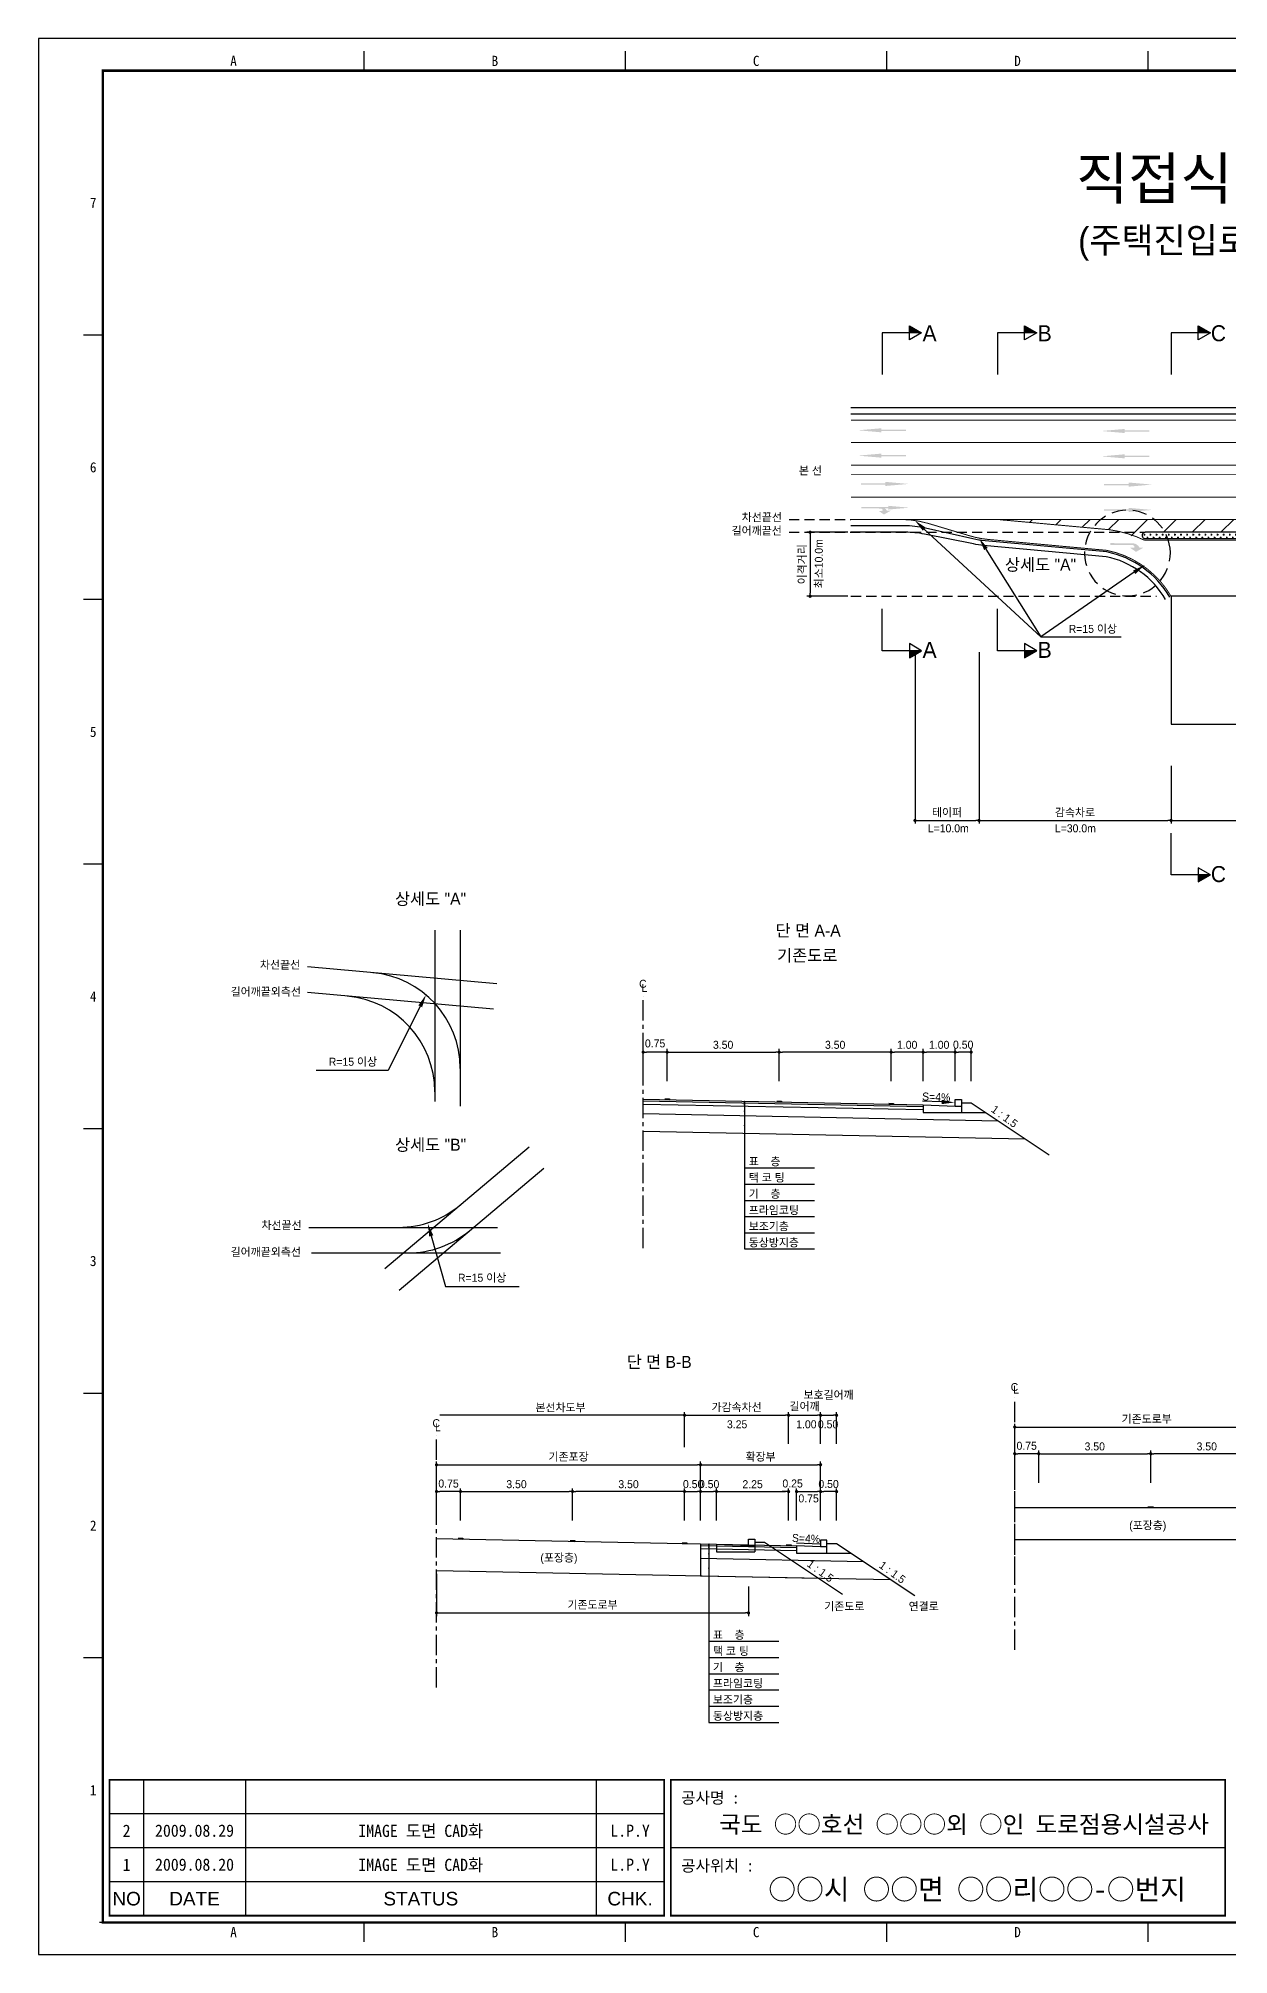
# Model space of a CAD drawing. Header units: millimetres. Extents: x 543 to 966, y 6 to 306.
# Drawn here: x 542.9 to 728.8, y 6.4 to 305.8 of the extents above; entities that cross this region are included whole.
import ezdxf
from ezdxf.enums import TextEntityAlignment as Align

# ---------------------------------------------------------------- set-up
doc = ezdxf.new("R2010")
doc.units = ezdxf.units.MM
doc.linetypes.add('CENTER', pattern=[50.8, 31.75, -6.35, 6.35, -6.35])
doc.linetypes.add('HIDDEN', pattern=[9.525, 6.35, -3.175])
for name, color, linetype in [('CC-GSTR-0004', 4, 'Continuous'), ('CM-LANE-0030', 30, 'Continuous'), ('CZ-DIMT-0002', 7, 'Continuous'), ('CZ-EXST-0002', 1, 'Continuous'), ('CZ-LIN1-0007', 7, 'Continuous'), ('CZ-LIN2-0003', 3, 'Continuous'), ('CZ-LINE-0001', 7, 'Continuous'), ('CZ-TEXT-BOX0', 7, 'Continuous'), ('TITLE', 7, 'Continuous')]:
    doc.layers.add(name, color=color, linetype=linetype)
doc.styles.add('견고딕', font='arial.ttf')
doc.styles.add('돋움', font='')
doc.styles.add('돋음체', font='')
doc.styles.get('돋움').set_extended_font_data('Dotum')
doc.styles.get('돋음체').set_extended_font_data('DotumChe')

# ---------------------------------------------------------------- blocks, each defined once
blk = doc.blocks.new('_Dot')
at = {"color": 0, "linetype": 'ByBlock', "lineweight": -2}
blk.add_line((-0.5, 0), (-1, 0), dxfattribs=at)
at = {"color": 0, "linetype": 'ByBlock', "const_width": 0.5}
blk.add_lwpolyline([(-0.25, 0, 1), (0.25, 0, 1)], format="xyb", close=True, dxfattribs=at)

msp = doc.modelspace()

# ---------------------------------------------------------------- hatches: boundary and pattern name
at = {"layer": 'CM-LANE-0030'}
h = msp.add_hatch(dxfattribs=at)
h.set_pattern_fill('ANSI31', color=256, style=0)
h.set_pattern_definition([(45, (544.5834, 41.0683), (-2.245064, 2.245064), [])])
h.paths.add_polyline_path([(755.28, 228.6, -0.830663), (755.46, 227.64, 0.001236), (755.38, 227.6), (756.89, 227.6, -0.050333), (760.49, 228.32), (804.9, 230.6), (692.7, 230.6), (710.27, 228.99, -0.062108), (714.57, 227.6), (715.69, 227.6, 0.001633), (715.58, 227.66, -0.783474), (715.81, 228.6)])
at = {"layer": 'CZ-LIN1-0007'}
for points in [[(674.59, 244.85), (674.59, 244.64), (678.41, 244.64), (678.41, 244.42), (674.59, 244.42), (674.59, 244.21), (670.94, 244.53)], [(712.6, 244.74), (712.6, 244.53), (716.42, 244.53), (716.42, 244.32), (712.6, 244.32), (712.6, 244.1), (708.95, 244.42)], [(674.59, 240.89), (674.59, 240.68), (678.41, 240.68), (678.41, 240.46), (674.59, 240.46), (674.59, 240.25), (670.94, 240.57)], [(712.6, 240.78), (712.6, 240.57), (716.42, 240.57), (716.42, 240.36), (712.6, 240.36), (712.6, 240.14), (708.95, 240.46)], [(675.19, 236.47), (675.19, 236.26), (671.37, 236.26), (671.37, 236.05), (675.19, 236.04), (675.19, 235.83), (678.84, 236.15)], [(713.21, 236.37), (713.21, 236.15), (709.38, 236.15), (709.38, 235.94), (713.21, 235.94), (713.21, 235.72), (716.86, 236.05)], [(674.55, 232.55, -0.267976), (675.46, 231.95), (676.01, 231.95), (674.98, 231.37), (674.15, 231.94), (674.76, 231.95, 0.504994), (674.49, 232.31), (671.44, 232.33), (671.44, 232.57)], [(675.68, 232.73), (675.68, 232.53), (672.25, 232.53), (672.25, 232.34), (675.68, 232.34), (675.68, 232.15), (678.95, 232.44)], [(713.21, 232.41), (713.21, 232.19), (709.38, 232.19), (709.38, 231.98), (713.21, 231.98), (713.21, 231.77), (716.86, 232.09)], [(713.87, 226.88, -0.267976), (714.9, 226.2), (715.53, 226.2), (714.35, 225.54), (713.41, 226.19), (714.1, 226.19, 0.504994), (713.79, 226.61), (710.33, 226.63), (710.33, 226.9)], [(641.48, 139.95), (641.48, 140.07), (640.73, 140.09), (640.73, 139.96)], [(658.98, 139.6), (658.98, 139.72), (658.23, 139.74), (658.23, 139.61)], [(676.48, 139.25), (676.48, 139.37), (675.73, 139.39), (675.73, 139.26)], [(717.03, 76.23), (717.03, 76.36), (716.28, 76.36), (716.28, 76.23)], [(609.21, 71.31), (609.21, 71.44), (608.46, 71.45), (608.46, 71.33)], [(626.71, 70.96), (626.71, 71.09), (625.96, 71.1), (625.96, 70.98)], [(644.21, 70.61), (644.21, 70.74), (643.46, 70.75), (643.46, 70.63)], [(660.46, 70.29), (660.46, 70.41), (659.71, 70.43), (659.71, 70.3)]]:
    msp.add_hatch(color=256, dxfattribs=at).paths.add_polyline_path(points)
at = {"layer": 'CZ-LIN2-0003'}
h = msp.add_hatch(dxfattribs=at)
h.set_pattern_fill('CROSS', color=256, scale=0.075, style=0)
h.set_pattern_definition([(0, (544.5834, 41.0683), (0.47625, 0.47625), [0.238125, -0.714375]), (90, (544.7025, 40.94924), (-0.47625, 0.47625), [0.238125, -0.714375])])
h.paths.add_polyline_path([(755.38, 227.6, -0.001236), (755.46, 227.64, 0.830663), (755.28, 228.6), (715.81, 228.6, 0.783474), (715.58, 227.66, -0.001633), (715.69, 227.6)])
at = {"layer": 'CZ-LINE-0001'}
for points in [[(678.95, 260.87), (678.95, 259.77), (680.86, 259.77)], [(696.94, 260.87), (696.94, 259.77), (698.84, 259.77)], [(724.07, 260.87), (724.07, 259.77), (725.98, 259.77)], [(680.86, 210.1), (678.95, 210.1), (678.95, 209)], [(698.84, 210.1), (696.94, 210.1), (696.94, 209)], [(725.98, 175.07), (724.07, 175.07), (724.07, 173.97)]]:
    msp.add_hatch(color=256, dxfattribs=at).paths.add_polyline_path(points)

# ---------------------------------------------------------------- linework, layer by layer
at = {"color": 0, "linetype": 'ByBlock', "lineweight": -2}
msp.add_line((643.58, 90.66), (643.33, 90.66), dxfattribs=at)
at = {"color": 0, "linetype": 'ByBlock', "const_width": 0.25}
msp.add_lwpolyline([(643.71, 90.66, 1), (643.96, 90.66, 1)], format="xyb", close=True, dxfattribs=at)
at = {"layer": 'CC-GSTR-0004'}
for p, q in [((681.11, 139.16), (686.11, 138.96)), ((681.11, 139.16), (681.11, 137.96)), ((681.11, 137.96), (687.11, 137.96)), ((686.11, 139.96), (687.11, 139.96)), ((686.11, 138.96), (686.11, 139.96)), ((686.11, 138.96), (687.11, 138.96)), ((687.11, 139.96), (687.11, 137.96))]:
    msp.add_line(p, q, dxfattribs=at)
for points in [[(669.83, 248.1), (839.83, 248.1)], [(669.83, 247.1), (839.83, 247.1)], [(666.08, 70.12), (665.08, 70.12), (661.33, 70.27), (661.33, 69.12), (666.08, 69.12), (666.08, 71.12), (665.08, 71.12), (665.08, 70.12)]]:
    msp.add_lwpolyline(points, dxfattribs=at)
for points in [[(719.62, 218.48, 0.214554), (709.78, 225.52), (690.78, 227.27), (690.78, 227.27, -0.032516), (688.86, 227.57), (688.86, 227.57), (681.46, 229.24, 0.055483), (678.16, 229.6), (669.83, 229.6)], [(718.97, 218.1, 0.213816), (709.67, 224.78), (690.54, 226.53), (690.54, 226.53, -0.026776), (688.95, 226.77), (688.95, 226.77), (681.3, 228.31, 0.049732), (678.34, 228.6), (669.83, 228.6)]]:
    msp.add_lwpolyline(points, format="xyb", dxfattribs=at)
at = {"layer": 'CM-LANE-0030', "const_width": 0.15}
for points in [[(669.83, 239.1), (839.83, 239.1)], [(669.83, 237.6), (839.83, 237.6)]]:
    msp.add_lwpolyline(points, dxfattribs=at)
msp.add_lwpolyline([(804.9, 230.6), (692.7, 230.6), (710.27, 228.99, -0.076684), (715.69, 227.35), (755.38, 227.35, -0.059037), (760.49, 228.32)], format="xyb", close=True, dxfattribs=at)
at = {"layer": 'CZ-EXST-0002'}
for p, q in [((604.81, 166.43), (604.81, 139.65)), ((608.79, 166.43), (608.79, 138.92)), ((614.51, 158.07), (584.91, 160.7)), ((614.01, 154.09), (584.91, 156.68)), ((597.02, 113.59), (619.57, 132.58)), ((599.23, 110.22), (621.83, 129.25)), ((585.14, 120.01), (614.62, 120.01)), ((585.56, 116.01), (615.1, 116.01)), ((695.41, 76.23), (736.66, 76.23)), ((605.08, 71.4), (648.83, 70.52)), ((648.83, 70.52), (653.83, 70.32)), ((648.83, 70.52), (648.83, 69.32)), ((648.83, 69.32), (654.83, 69.32)), ((653.83, 71.32), (654.83, 71.32)), ((653.83, 70.32), (653.83, 71.32)), ((653.83, 70.32), (654.83, 70.32)), ((654.83, 71.32), (654.83, 69.32)), ((654.83, 70.82), (656.33, 70.82)), ((656.33, 70.82), (668.53, 62.69)), ((695.41, 71.23), (736.66, 71.23)), ((605.08, 66.4), (664.76, 65.2))]:
    msp.add_line(p, q, dxfattribs=at)
at = {"layer": 'CZ-LIN1-0007'}
for p, q in [((640.73, 140.09), (641.48, 140.07)), ((640.73, 139.96), (641.48, 139.95)), ((641.48, 140.07), (641.48, 139.95)), ((658.23, 139.74), (658.98, 139.72)), ((658.23, 139.61), (658.98, 139.6)), ((658.98, 139.72), (658.98, 139.6)), ((675.73, 139.39), (676.48, 139.37)), ((675.73, 139.26), (676.48, 139.25)), ((676.48, 139.37), (676.48, 139.25)), ((716.28, 76.23), (716.28, 76.36)), ((716.28, 76.36), (717.03, 76.36)), ((717.03, 76.23), (716.28, 76.23)), ((717.03, 76.36), (717.03, 76.23)), ((608.46, 71.45), (609.21, 71.44)), ((608.46, 71.33), (609.21, 71.31)), ((609.21, 71.44), (609.21, 71.31)), ((625.96, 71.1), (626.71, 71.09)), ((625.96, 70.98), (626.71, 70.96)), ((626.71, 71.09), (626.71, 70.96)), ((643.46, 70.75), (644.21, 70.74)), ((643.46, 70.63), (644.21, 70.61)), ((644.21, 70.74), (644.21, 70.61)), ((659.71, 70.43), (660.46, 70.41)), ((659.71, 70.3), (660.46, 70.29)), ((660.46, 70.41), (660.46, 70.29))]:
    msp.add_line(p, q, dxfattribs=at)
at = {"layer": 'CZ-LIN1-0007', "const_width": 0.15}
msp.add_lwpolyline([(669.83, 246.1), (839.83, 246.1)], dxfattribs=at)
at = {"layer": 'CZ-LIN1-0007', "linetype": 'HIDDEN', "const_width": 0.15}
for points in [[(669.83, 242.6), (839.83, 242.6)], [(669.83, 234.1), (839.83, 234.1)], [(677.63, 230.6), (692.7, 230.6)]]:
    msp.add_lwpolyline(points, dxfattribs=at)
at = {"layer": 'CZ-LIN1-0007', "const_width": 0.15}
msp.add_lwpolyline([(719.83, 218.6, 0.214787), (709.81, 225.77), (691.33, 227.47), (691.33, 227.47, -0.049984), (688.39, 228.04), (688.39, 228.04), (681.94, 229.97), (681.94, 229.97, 0.072993), (677.63, 230.6), (677.63, 230.6), (669.83, 230.6)], format="xyb", dxfattribs=at)
at = {"layer": 'CZ-LIN2-0003'}
for p, q in [((637.36, 140.03), (681.11, 139.16)), ((637.36, 139.78), (681.11, 138.91)), ((637.36, 139.28), (681.11, 138.41)), ((637.36, 137.78), (692.78, 136.67)), ((687.11, 139.46), (688.61, 139.46)), ((687.11, 137.96), (690.86, 137.96)), ((688.61, 139.46), (700.81, 131.32)), ((637.36, 135.03), (697.03, 133.84)), ((646.33, 70.57), (661.33, 70.27)), ((646.33, 70.57), (646.33, 65.57)), ((646.33, 70.32), (661.33, 70.02)), ((646.33, 69.82), (661.33, 69.52)), ((666.08, 70.62), (667.58, 70.62)), ((666.08, 69.12), (669.83, 69.12)), ((667.58, 70.62), (679.78, 62.49)), ((646.33, 68.32), (671.79, 67.81)), ((646.33, 65.57), (676.05, 64.98))]:
    msp.add_line(p, q, dxfattribs=at)
msp.add_lwpolyline([(755.46, 227.64, 0.830663), (755.28, 228.6), (715.81, 228.6, 0.783474), (715.58, 227.66, -0.001633), (715.69, 227.6), (755.38, 227.6)], format="xyb", dxfattribs=at)
msp.add_lwpolyline([(749.83, 218.6), (719.83, 218.6), (719.83, 198.6), (749.83, 198.6)], close=True, dxfattribs=at)
for centre, start, end in [((593.79, 144.85), 0, 84.9204), ((589.81, 141.19), 0, 84.9204), ((599.17, 135.01), 270, 310.097), ((600.63, 131.01), 270, 310.097)]:
    msp.add_arc(centre, 15, start, end, dxfattribs=at)
at = {"layer": 'CZ-LINE-0001'}
for p, q in [((678.95, 258.67), (678.95, 260.87)), ((678.95, 260.87), (680.86, 259.77)), ((696.94, 258.67), (696.94, 260.87)), ((696.94, 260.87), (698.84, 259.77)), ((724.07, 258.67), (724.07, 260.87)), ((724.07, 260.87), (725.98, 259.77)), ((680.86, 259.77), (674.71, 259.77)), ((674.71, 259.77), (674.71, 253.23)), ((680.86, 259.77), (678.95, 258.67)), ((698.84, 259.77), (692.7, 259.77)), ((692.7, 259.77), (692.7, 253.23)), ((698.84, 259.77), (696.94, 258.67)), ((725.98, 259.77), (719.83, 259.77)), ((719.83, 259.77), (719.83, 253.23)), ((725.98, 259.77), (724.07, 258.67)), ((669.33, 228.6), (662.95, 228.6)), ((663.45, 228.1), (663.45, 219.1)), ((669.33, 218.6), (662.95, 218.6)), ((674.71, 210.1), (674.71, 216.64)), ((692.7, 210.1), (692.7, 216.64)), ((680.86, 210.1), (674.71, 210.1)), ((680.86, 210.1), (678.95, 211.2)), ((678.95, 211.2), (678.95, 209)), ((678.95, 209), (680.86, 210.1)), ((679.83, 209.85), (679.83, 183.08)), ((689.83, 209.85), (689.83, 183.08)), ((689.83, 209.85), (689.83, 183.08)), ((698.84, 210.1), (692.7, 210.1)), ((698.84, 210.1), (696.94, 211.2)), ((696.94, 211.2), (696.94, 209)), ((696.94, 209), (698.84, 210.1)), ((699.51, 212.25), (712.03, 212.25)), ((719.83, 192.13), (719.83, 183.08)), ((719.83, 192.13), (719.83, 183.08)), ((680.33, 183.58), (689.33, 183.58)), ((690.33, 183.58), (719.33, 183.58)), ((720.33, 183.58), (749.33, 183.58)), ((719.83, 175.07), (719.83, 181.61)), ((725.98, 175.07), (719.83, 175.07)), ((725.98, 175.07), (724.07, 176.17)), ((724.07, 176.17), (724.07, 173.97)), ((724.07, 173.97), (725.98, 175.07)), ((637.36, 142.83), (637.36, 147.88)), ((640.61, 147.38), (637.86, 147.38)), ((641.11, 142.83), (641.11, 147.88)), ((641.11, 142.83), (641.11, 147.88)), ((641.61, 147.38), (658.11, 147.38)), ((658.61, 142.83), (658.61, 147.88)), ((658.61, 142.83), (658.61, 147.88)), ((675.61, 147.38), (659.11, 147.38)), ((676.11, 142.83), (676.11, 147.88)), ((676.11, 142.83), (676.11, 147.88)), ((680.61, 147.38), (676.61, 147.38)), ((681.11, 142.83), (681.11, 147.88)), ((681.11, 142.83), (681.11, 147.88)), ((685.61, 147.38), (681.61, 147.38)), ((686.11, 145.27), (686.11, 147.88)), ((686.11, 142.83), (686.11, 147.88)), ((688.11, 147.38), (686.61, 147.38)), ((688.61, 142.83), (688.61, 147.88)), ((653.21, 139.71), (653.21, 116.63)), ((653.21, 129.29), (664.14, 129.29)), ((653.21, 126.76), (664.14, 126.76)), ((653.21, 124.23), (664.14, 124.23)), ((653.21, 121.69), (664.14, 121.69)), ((653.21, 119.16), (664.14, 119.16)), ((653.21, 116.63), (664.14, 116.63)), ((643.33, 90.66), (605.58, 90.66)), ((643.83, 85.69), (643.83, 91.16)), ((643.83, 86.19), (643.83, 91.16)), ((644.33, 90.66), (659.58, 90.66)), ((660.08, 86.19), (660.08, 91.16)), ((660.08, 86.19), (660.08, 91.16)), ((660.58, 90.66), (664.58, 90.66)), ((665.08, 86.19), (665.08, 91.16)), ((665.08, 86.19), (665.08, 91.16)), ((665.58, 90.66), (667.08, 90.66)), ((667.58, 86.19), (667.58, 91.16)), ((695.41, 85.14), (695.41, 89.31)), ((695.91, 88.81), (736.16, 88.81)), ((695.41, 80.08), (695.41, 85.14)), ((698.66, 84.64), (695.91, 84.64)), ((699.16, 80.08), (699.16, 85.14)), ((699.16, 80.08), (699.16, 85.14)), ((699.66, 84.64), (716.16, 84.64)), ((716.66, 80.08), (716.66, 85.14)), ((716.66, 80.08), (716.66, 85.14)), ((733.66, 84.64), (717.16, 84.64)), ((605.08, 79.24), (605.08, 83.42)), ((605.58, 82.92), (645.83, 82.92)), ((646.33, 79.24), (646.33, 83.42)), ((646.33, 79.24), (646.33, 83.42)), ((646.83, 82.92), (664.58, 82.92)), ((665.08, 79.24), (665.08, 83.42)), ((605.08, 74.19), (605.08, 79.24)), ((608.33, 78.74), (605.58, 78.74)), ((608.83, 74.19), (608.83, 79.24)), ((608.83, 74.19), (608.83, 79.24)), ((609.33, 78.74), (625.83, 78.74)), ((626.33, 74.19), (626.33, 79.24)), ((626.33, 74.19), (626.33, 79.24)), ((643.33, 78.74), (626.83, 78.74)), ((643.83, 74.19), (643.83, 79.24)), ((643.83, 74.19), (643.83, 79.24)), ((644.33, 78.74), (645.83, 78.74)), ((646.33, 74.19), (646.33, 79.24)), ((646.33, 74.19), (646.33, 79.24)), ((646.83, 78.74), (648.33, 78.74)), ((648.83, 74.19), (648.83, 79.24)), ((648.83, 74.19), (648.83, 79.24)), ((649.33, 78.74), (659.58, 78.74)), ((659.58, 78.74), (659.08, 78.74)), ((660.08, 74.19), (660.08, 79.24)), ((660.08, 74.19), (660.08, 79.24)), ((661.33, 74.19), (661.33, 79.24)), ((661.33, 74.19), (661.33, 79.24)), ((661.83, 78.74), (664.58, 78.74)), ((661.83, 78.74), (662.33, 78.74)), ((665.08, 74.19), (665.08, 79.24)), ((665.08, 76.63), (665.08, 79.24)), ((667.08, 78.74), (665.58, 78.74)), ((667.58, 74.19), (667.58, 79.24)), ((647.61, 70.55), (647.61, 42.68)), ((605.08, 65.9), (605.08, 59.28)), ((653.83, 63.89), (653.83, 59.28)), ((605.58, 59.78), (653.33, 59.78)), ((647.61, 55.34), (658.55, 55.34)), ((647.61, 52.81), (658.55, 52.81)), ((647.61, 50.28), (658.55, 50.28)), ((647.61, 47.75), (658.55, 47.75)), ((647.61, 45.22), (658.55, 45.22)), ((647.61, 42.68), (658.55, 42.68))]:
    msp.add_line(p, q, dxfattribs=at)
at = {"layer": 'CZ-LINE-0001', "linetype": 'HIDDEN', "ltscale": 0.25}
for p, q in [((660.17, 230.6), (669.83, 230.6)), ((660.17, 228.6), (715.81, 228.6)), ((669.83, 218.6), (717.57, 218.6))]:
    msp.add_line(p, q, dxfattribs=at)
at = {"layer": 'CZ-LINE-0001', "linetype": 'HIDDEN', "ltscale": 0.35}
msp.add_line((719.67, 226.14), (719.67, 226.14), dxfattribs=at)
at = {"layer": 'CZ-LINE-0001', "linetype": 'CENTER', "ltscale": 0.1}
for p, q in [((637.36, 116.75), (637.36, 156.14)), ((695.41, 54.01), (695.41, 93.39)), ((605.08, 48.12), (605.08, 87.5)), ((695.41, 65.05), (695.41, 85.46))]:
    msp.add_line(p, q, dxfattribs=at)
at = {"layer": 'CZ-LINE-0001'}
for points in [[(681.28, 229.09), (699.51, 212.25)], [(690.91, 225.98), (699.51, 212.25)], [(714.07, 222.34), (699.51, 212.25)], [(602.54, 154.55), (597.54, 144.53), (586.3, 144.53)], [(683.98, 139.6), (680.98, 139.72)], [(604.26, 118.67), (606.5, 110.79), (617.99, 110.79)], [(664.97, 70.53), (661.33, 70.68)]]:
    msp.add_lwpolyline(points, dxfattribs=at)
at = {"layer": 'CZ-LINE-0001', "linetype": 'HIDDEN', "ltscale": 0.35}
msp.add_arc((713.02, 225.35), 6.7, 6.7667, 6.749, dxfattribs=at)
at = {"layer": 'CZ-LINE-0001', "linetype": 'ByBlock'}
for centre, start, end in [((653.21, 139.65), 0, 180), ((653.21, 139.65), 0, 180), ((653.21, 139.65), 180, 0), ((653.21, 139.65), 180, 0), ((653.21, 139.45), 0, 180), ((653.21, 139.45), 0, 180), ((653.21, 139.45), 180, 0), ((653.21, 139.45), 180, 0), ((653.21, 139.22), 0, 180), ((653.21, 139.22), 0, 180), ((653.21, 139.22), 180, 0), ((653.21, 139.22), 180, 0), ((653.2, 138.96), 0, 180), ((653.2, 138.96), 0, 180), ((653.2, 138.96), 180, 0), ((653.2, 138.96), 180, 0), ((653.2, 138.17), 0, 180), ((653.2, 138.17), 0, 180), ((653.2, 138.17), 180, 0), ((653.2, 138.17), 180, 0), ((653.2, 135.93), 0, 180), ((653.2, 135.93), 0, 180), ((653.2, 135.93), 180, 0), ((653.2, 135.93), 180, 0)]:
    msp.add_arc(centre, 0.0625, start, end, dxfattribs=at)
at = {"layer": 'CZ-LINE-0001'}
for centre, start, end in [((647.61, 70.49), 0, 180), ((647.61, 70.49), 0, 180), ((647.61, 70.49), 180, 0), ((647.61, 70.49), 180, 0), ((647.61, 70.28), 0, 180), ((647.61, 70.28), 0, 180), ((647.61, 70.28), 180, 0), ((647.61, 70.28), 180, 0), ((647.61, 70.05), 0, 180), ((647.61, 70.05), 0, 180), ((647.61, 70.05), 180, 0), ((647.61, 70.05), 180, 0), ((647.61, 69.8), 0, 180), ((647.61, 69.8), 0, 180), ((647.61, 69.8), 180, 0), ((647.61, 69.8), 180, 0), ((647.61, 69), 0, 180), ((647.61, 69), 0, 180), ((647.61, 69), 180, 0), ((647.61, 69), 180, 0), ((647.61, 66.77), 0, 180), ((647.61, 66.77), 0, 180), ((647.61, 66.77), 180, 0), ((647.61, 66.77), 180, 0)]:
    msp.add_arc(centre, 0.0625, start, end, dxfattribs=at)
for points in [[(681.05, 228.84), (679.81, 230.44), (681.51, 229.33)], [(690.63, 225.81), (689.85, 227.68), (691.19, 226.16)], [(713.88, 222.61), (715.72, 223.48), (714.26, 222.07)], [(602.25, 154.7), (603.44, 156.34), (602.84, 154.4)], [(683.99, 139.93), (685.98, 139.52), (683.97, 139.26)], [(603.94, 118.58), (603.72, 120.59), (604.58, 118.76)]]:
    msp.add_solid(points, dxfattribs=at)
at = {"layer": 'TITLE', "color": 7, "linetype": 'Continuous'}
for p, q in [((593.78, 300.72), (593.78, 303.75)), ((634.61, 300.72), (634.61, 303.75)), ((675.43, 300.72), (675.43, 303.75)), ((716.26, 300.72), (716.26, 303.75)), ((552.96, 259.39), (549.93, 259.39)), ((552.96, 218.07), (549.93, 218.07)), ((552.96, 176.74), (549.93, 176.74)), ((552.96, 135.41), (549.93, 135.41)), ((552.96, 94.08), (549.93, 94.08)), ((552.96, 52.75), (549.93, 52.75)), ((593.78, 8.4), (593.78, 11.42)), ((634.61, 8.4), (634.61, 11.42)), ((675.43, 8.4), (675.43, 11.42)), ((716.26, 8.4), (716.26, 11.42))]:
    msp.add_line(p, q, dxfattribs=at)
at = {"layer": 'TITLE', "ltscale": 150}
for p, q in [((559.32, 33.7), (559.32, 12.48)), ((575.24, 33.7), (575.24, 12.48)), ((630.02, 33.7), (630.02, 12.48)), ((640.63, 28.4), (554.02, 28.4)), ((640.63, 23.09), (554.02, 23.09)), ((728.3, 23.09), (641.69, 23.09)), ((640.63, 17.79), (554.02, 17.79))]:
    msp.add_line(p, q, dxfattribs=at)
at = {"layer": 'TITLE'}
msp.add_line((961.32, 11.42), (552.46, 11.42), dxfattribs=at)
msp.add_lwpolyline([(542.88, 6.39), (966.24, 6.39), (966.24, 305.76), (542.88, 305.76)], close=True, dxfattribs=at)
at = {"layer": 'TITLE', "linetype": 'Continuous', "const_width": 0.403}
msp.add_lwpolyline([(552.96, 11.42), (552.96, 300.72), (961.2, 300.72), (961.2, 11.42)], close=True, dxfattribs=at)
at = {"layer": 'TITLE', "ltscale": 150, "const_width": 0.265}
for points in [[(554.02, 33.7), (640.63, 33.7), (640.63, 12.48), (554.02, 12.48)], [(641.69, 33.7), (728.3, 33.7), (728.3, 12.48), (641.69, 12.48)]]:
    msp.add_lwpolyline(points, close=True, dxfattribs=at)

# ---------------------------------------------------------------- block references
at = {"layer": 'CZ-LINE-0001', "xscale": 0.5, "yscale": 0.5, "zscale": 0.5}
for p, rotation in [((663.45, 228.6), 90), ((663.45, 218.6), 270), ((679.83, 183.58), 180), ((689.83, 183.58), 180), ((719.83, 183.58), 180), ((637.36, 147.38), 180), ((641.11, 147.38), 180), ((658.61, 147.38), 180), ((676.11, 147.38), 180), ((681.11, 147.38), 180), ((686.11, 147.38), 180), ((643.83, 90.66), 180), ((660.08, 90.66), 180), ((665.08, 90.66), 180), ((695.41, 88.81), 180), ((695.41, 84.64), 180), ((699.16, 84.64), 180), ((716.66, 84.64), 180), ((605.08, 82.92), 180), ((646.33, 82.92), 180), ((605.08, 78.74), 180), ((608.83, 78.74), 180), ((626.33, 78.74), 180), ((643.83, 78.74), 180), ((646.33, 78.74), 180), ((648.83, 78.74), 180), ((661.33, 78.74), 180), ((661.33, 78.74), 180), ((665.08, 78.74), 180), ((605.08, 59.78), 180)]:
    msp.add_blockref('_Dot', p, dxfattribs=dict(at, rotation=rotation))
for p in [(689.83, 183.58), (719.83, 183.58), (641.11, 147.38), (658.61, 147.38), (676.11, 147.38), (681.11, 147.38), (686.11, 147.38), (688.61, 147.38), (660.08, 90.66), (665.08, 90.66), (667.58, 90.66), (699.16, 84.64), (716.66, 84.64), (646.33, 82.92), (665.08, 82.92), (608.83, 78.74), (626.33, 78.74), (643.83, 78.74), (646.33, 78.74), (648.83, 78.74), (660.08, 78.74), (660.08, 78.74), (665.08, 78.74), (667.58, 78.74), (653.83, 59.78)]:
    msp.add_blockref('_Dot', p, dxfattribs=at)

# ---------------------------------------------------------------- texts
at = {"layer": 'CZ-DIMT-0002', "style": '돋움'}
for s, height, p in [('A', 2.5, (682.11, 259.69)), ('B', 2.5, (700.1, 259.69)), ('C', 2.5, (727.23, 259.69)), ('본 선', 1.25, (663.49, 238.24)), ('차선끝선', 1.25, (655.9, 230.94)), ('길어깨끝선', 1.25, (655.1, 228.84)), ('상세도 "A"', 1.875, (699.44, 223.54)), ('R=15 이상', 1.25, (707.61, 213.51)), ('A', 2.5, (682.11, 210.23)), ('B', 2.5, (700.1, 210.23)), ('L=10.0m', 1.25, (685.03, 182.35)), ('L=30.0m', 1.25, (704.88, 182.35)), ('C', 2.5, (727.23, 175.2)), ('차선끝선', 1.25, (580.64, 161.03)), ('C', 1.25, (637.32, 158.06)), ('길어깨끝외측선', 1.25, (578.41, 156.83)), ('L', 1.25, (637.58, 157.4)), ('R=15 이상', 1.25, (592.02, 145.88)), ('차선끝선', 1.25, (580.87, 120.35)), ('길어깨끝외측선', 1.25, (578.41, 116.17)), ('R=15 이상', 1.25, (612.21, 112.14)), ('C', 1.25, (695.37, 95.06)), ('L', 1.25, (695.63, 94.66)), ('C', 1.25, (605.04, 89.42)), ('L', 1.25, (605.3, 88.77))]:
    msp.add_text(s, height=height, dxfattribs=at).set_placement(p, align=Align.MIDDLE_CENTER)
msp.add_text('최소10.0m', height=1.25, rotation=90, dxfattribs=at).set_placement((665.43, 219.84))
for s, rotation, p in [('S=4%', 357.7094, (683.15, 140.38)), ('1 : 1.5', 323.8881, (693.82, 137.34)), ('S=4%', 357.7094, (662.81, 71.42)), ('1 : 1.5', 323.8881, (665.05, 66.33)), ('1 : 1.5', 323.8881, (676.3, 66.13))]:
    msp.add_text(s, height=1.25, rotation=rotation, dxfattribs=at).set_placement(p, align=Align.MIDDLE_CENTER)
for s, p in [('표    층', (653.86, 129.68)), ('기    층', (653.86, 124.62)), ('택 코 팅', (653.86, 127.15)), ('프라임코팅', (653.86, 122.08)), ('보조기층', (653.86, 119.55)), ('동상방지층', (653.86, 117.02)), ('3.25', (650.45, 88.62)), ('1.00', (661.27, 88.62)), ('0.50', (664.66, 88.62)), ('(포장층)', (713.29, 72.85)), ('(포장층)', (621.31, 67.78)), ('기존도로', (665.65, 60.18)), ('연결로', (678.84, 60.18)), ('표    층', (648.26, 55.73)), ('택 코 팅', (648.26, 53.2)), ('기    층', (648.26, 50.67)), ('프라임코팅', (648.26, 48.14)), ('보조기층', (648.26, 45.61)), ('동상방지층', (648.26, 43.07))]:
    msp.add_text(s, height=1.25, dxfattribs=at).set_placement(p)
at = {"layer": 'CZ-DIMT-0002', "insert": (624.46, 91.8), "char_height": 1.25, "attachment_point": 5, "style": '돋움'}
msp.add_mtext('본선차도부', dxfattribs=at)
at = {"layer": 'CZ-LINE-0001', "insert": (662.26, 223.6), "char_height": 1.25, "attachment_point": 5, "rotation": 90, "style": '돋움'}
msp.add_mtext('\\A1;이격거리', dxfattribs=at)
at = {"layer": 'CZ-LINE-0001', "char_height": 1.25, "attachment_point": 5, "style": '돋움'}
for s, insert in [('\\A1;테이퍼', (684.83, 184.77)), ('\\A1;감속차로', (704.83, 184.77)), ('\\A1;0.75', (639.23, 148.74)), ('\\A1;3.50', (649.86, 148.52)), ('\\A1;3.50', (667.36, 148.52)), ('\\A1;1.00', (678.61, 148.52)), ('\\A1;1.00', (683.61, 148.52)), ('\\A1;0.50', (687.36, 148.54)), ('\\A1;길어깨', (662.58, 91.98)), ('\\A1;보호길어깨', (666.33, 93.78)), ('\\A1;가감속차선', (651.96, 91.86)), ('\\A1;기존도로부', (716.03, 90.01)), ('\\A1;기존포장', (625.71, 84.11)), ('\\A1;확장부', (655.71, 84.11)), ('\\A1;0.75', (697.28, 85.88)), ('\\A1;3.50', (707.91, 85.78)), ('\\A1;3.50', (725.41, 85.78)), ('\\A1;0.75', (606.96, 79.98)), ('\\A1;3.50', (617.58, 79.88)), ('\\A1;3.50', (635.08, 79.88)), ('\\A1;0.50', (645.17, 79.89)), ('\\A1;0.50', (647.67, 79.89)), ('\\A1;2.25', (654.46, 79.88)), ('\\A1;0.25', (660.71, 79.99)), ('\\A1;0.75', (663.21, 77.66)), ('\\A1;0.50', (666.33, 79.91)), ('\\A1;기존도로부', (629.46, 60.97))]:
    msp.add_mtext(s, dxfattribs=dict(at, insert=insert))
at = {"layer": 'CZ-TEXT-BOX0', "style": '돋움'}
for s, p in [('상세도 "A"', (604.15, 171.34)), ('단 면 A-A', (663.14, 166.38)), ('기존도로', (662.99, 162.49)), ('상세도 "B"', (604.16, 132.92)), ('단 면 B-B', (639.87, 98.99))]:
    msp.add_text(s, height=1.875, dxfattribs=at).set_placement(p, align=Align.MIDDLE_CENTER)
at = {"layer": 'TITLE', "color": 3, "linetype": 'Continuous', "style": '돋음체'}
for s, p in [('A', (573.37, 302.24)), ('B', (614.2, 302.24)), ('C', (655.02, 302.24)), ('D', (695.84, 302.24)), ('7', (551.45, 280.06)), ('6', (551.45, 238.74)), ('5', (551.45, 197.41)), ('4', (551.45, 156.08)), ('3', (551.45, 114.75)), ('2', (551.45, 73.42)), ('1', (551.45, 32.09)), ('A', (573.37, 9.91)), ('B', (614.2, 9.91)), ('C', (655.02, 9.91)), ('D', (695.84, 9.91))]:
    msp.add_text(s, height=1.59, dxfattribs=at).set_placement(p, align=Align.MIDDLE)
at = {"layer": 'TITLE', "style": '돋움'}
for s, height, p in [('직접식 변속차로 계획평면도', 6.5, (756.29, 283.85)), ('(주택진입로 100가구이하 : 4차로 1개소 연결)', 4, (756.34, 274.22))]:
    msp.add_text(s, height=height, dxfattribs=at).set_placement(p, align=Align.MIDDLE_CENTER)
at = {"layer": 'TITLE', "style": '돋음체'}
for s, p in [('공사명 : ', (643.28, 29.99)), ('공사위치 :', (643.28, 19.38))]:
    msp.add_text(s, height=1.804, dxfattribs=at).set_placement(p)
at = {"layer": 'TITLE', "color": 7, "linetype": 'Continuous', "style": '돋음체'}
for s, height, p in [('국도 ○○호선 ○○○외 ○인 도로점용시설공사', 2.7, (687.5, 26.78)), ('○○시 ○○면 ○○리○○-○번지', 3.1832, (689.52, 16.62))]:
    msp.add_text(s, height=height, dxfattribs=at).set_placement(p, align=Align.MIDDLE)
at = {"layer": 'TITLE', "color": 1, "linetype": 'Continuous', "style": '돋음체'}
msp.add_text('2', height=1.91, dxfattribs=at).set_placement((556.67, 25.75), align=Align.MIDDLE)
at = {"layer": 'TITLE', "linetype": 'Continuous'}
for s, height, style, p in [('2009.08.29', 1.91, '돋음체', (567.28, 25.75)), ('L.P.Y', 1.91, '돋음체', (635.32, 25.75)), ('1', 1.91, '돋음체', (556.67, 20.44)), ('2009.08.20', 1.91, '돋음체', (567.28, 20.44)), ('L.P.Y', 1.91, '돋음체', (635.32, 20.44)), ('NO', 2.122, '견고딕', (556.67, 15.14)), ('DATE', 2.122, '견고딕', (567.28, 15.14)), ('STATUS', 2.122, '견고딕', (602.63, 15.14)), ('CHK.', 2.122, '견고딕', (635.32, 15.14))]:
    msp.add_text(s, height=height, dxfattribs=dict(at, style=style)).set_placement(p, align=Align.MIDDLE)
at = {"layer": 'TITLE', "style": '돋음체'}
for p in [(602.63, 25.75), (602.63, 20.44)]:
    msp.add_text('IMAGE 도면 CAD화', height=1.9099, dxfattribs=at).set_placement(p, align=Align.MIDDLE)

doc.saveas('drawing.dxf')
